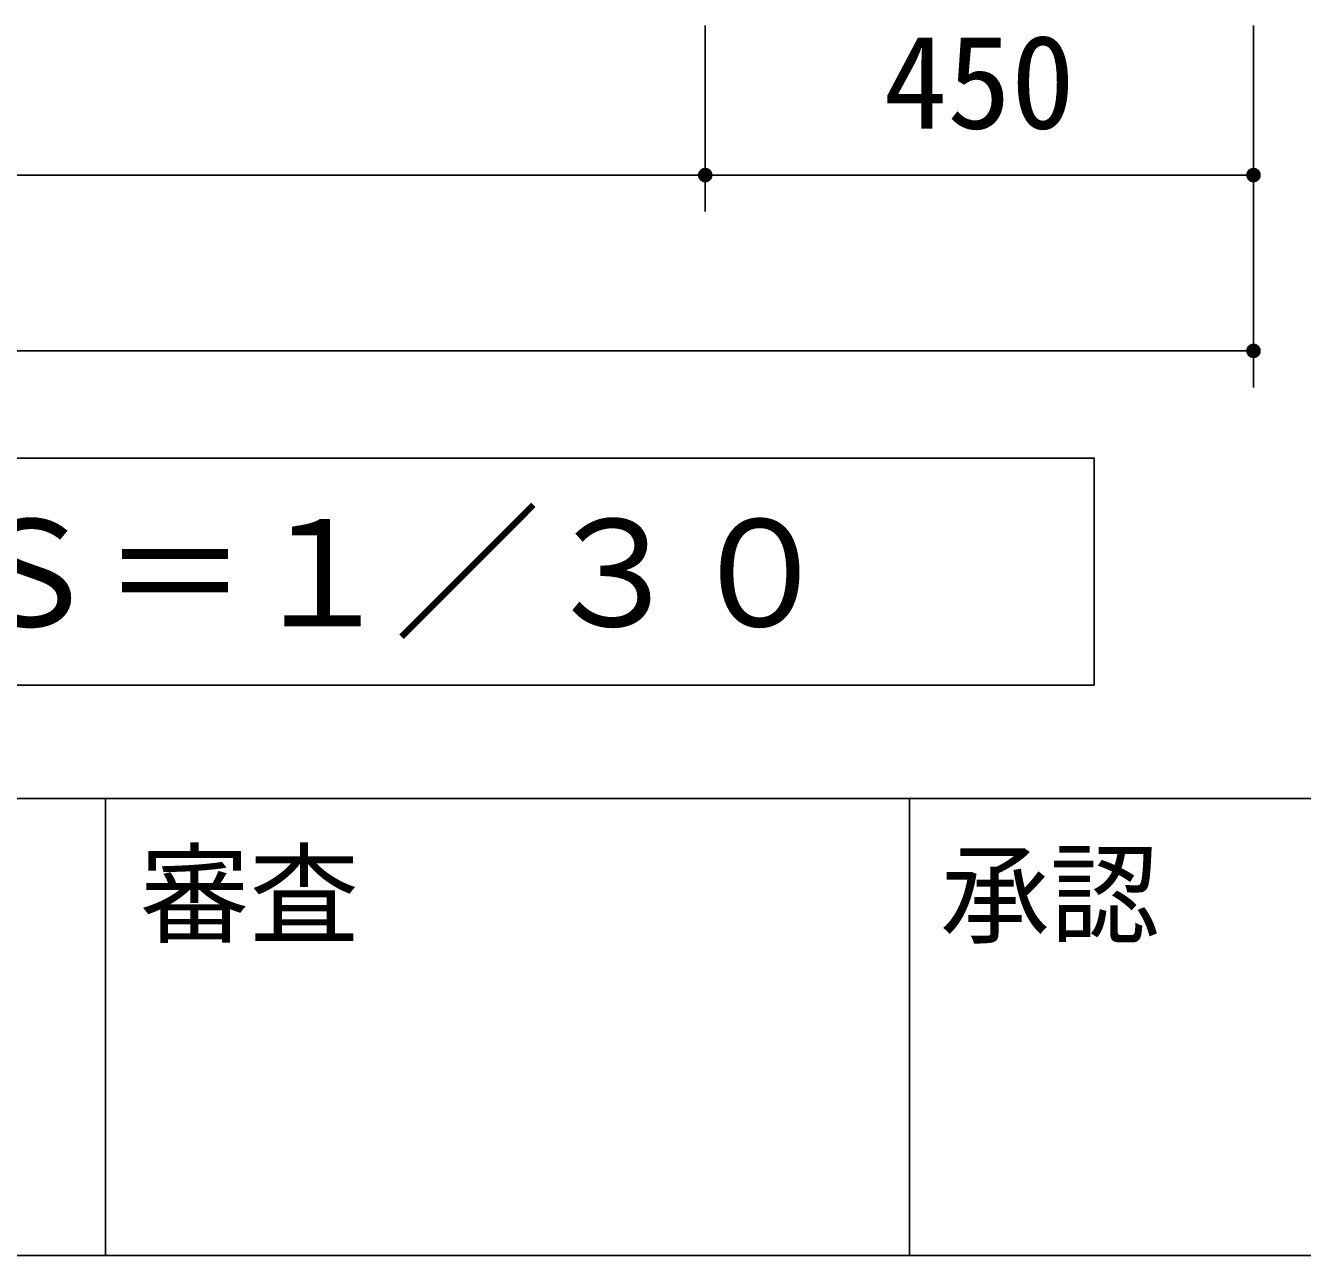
# Model space of a CAD drawing. Units: millimetres, scale not verified. Extents: x -11715 to 8910, y -9164 to 6308.
# Drawn here: x 1494 to 2543, y -5432 to -4422 of the extents above; entities that cross this region are included whole.
import ezdxf
from ezdxf.enums import TextEntityAlignment as Align

# ---------------------------------------------------------------- set-up
doc = ezdxf.new("R2010")
doc.units = ezdxf.units.MM
doc.header["$LTSCALE"] = 30
for name, color, linetype, lineweight in [('0-0_製作', 5, 'Continuous', 25), ('0-1_機器', 2, 'Continuous', 25), ('1-0_Axis_waku', 7, 'Continuous', 25)]:
    doc.layers.add(name, color=color, linetype=linetype, lineweight=lineweight)
doc.styles.add('ＭＳ ゴシック', font='')
doc.styles.get('ＭＳ ゴシック').set_extended_font_data('MS Gothic')

msp = doc.modelspace()

# ---------------------------------------------------------------- linework, layer by layer
at = {"layer": '0-0_製作', "color": 2}
for p, q in [((2052.34, -4574.97), (2052.34, -4422.26)), ((2502.34, -4574.97), (2502.34, -4422.26)), ((552.34, -4544.97), (2052.34, -4544.97)), ((2052.34, -4544.97), (2502.34, -4544.97)), ((2502.34, -4719.21), (2502.34, -4544.97)), ((102.34, -4689.21), (2502.34, -4689.21))]:
    msp.add_line(p, q, dxfattribs=at)
at = {"layer": '0-0_製作'}
for points in [[(2046.34, -4544.97), (2052.34, -4538.97), (2052.34, -4544.97)], [(2046.35, -4544.59), (2052.34, -4538.97), (2046.34, -4544.97)], [(2046.76, -4547.18), (2046.34, -4544.97), (2052.34, -4544.97)], [(2046.53, -4546.46), (2046.34, -4544.97), (2046.76, -4547.18)], [(2046.39, -4545.72), (2046.34, -4544.97), (2046.53, -4546.46)], [(2046.45, -4543.85), (2052.34, -4538.97), (2046.35, -4544.59)], [(2046.63, -4543.12), (2052.34, -4538.97), (2046.45, -4543.85)], [(2046.91, -4542.42), (2052.34, -4538.97), (2046.63, -4543.12)], [(2046.76, -4547.18), (2052.34, -4544.97), (2047.08, -4547.86)], [(2047.27, -4541.76), (2052.34, -4538.97), (2046.91, -4542.42)], [(2047.08, -4547.86), (2052.34, -4544.97), (2047.49, -4548.5)], [(2047.72, -4541.15), (2052.34, -4538.97), (2047.27, -4541.76)], [(2047.49, -4548.5), (2052.34, -4544.97), (2047.97, -4549.08)], [(2048.23, -4540.6), (2052.34, -4538.97), (2047.72, -4541.15)], [(2047.97, -4549.08), (2052.34, -4544.97), (2048.52, -4549.59)], [(2048.23, -4540.6), (2051.59, -4539.02), (2052.34, -4538.97)], [(2048.81, -4540.12), (2051.59, -4539.02), (2048.23, -4540.6)], [(2048.52, -4549.59), (2052.34, -4544.97), (2049.12, -4550.04)], [(2048.81, -4540.12), (2050.85, -4539.16), (2051.59, -4539.02)], [(2049.45, -4539.71), (2050.85, -4539.16), (2048.81, -4540.12)], [(2049.12, -4550.04), (2052.34, -4544.97), (2049.79, -4550.4)], [(2049.45, -4539.71), (2050.13, -4539.39), (2050.85, -4539.16)], [(2049.79, -4550.4), (2052.34, -4544.97), (2050.49, -4550.68)], [(2050.49, -4550.68), (2052.34, -4544.97), (2051.22, -4550.86)], [(2051.22, -4550.86), (2052.34, -4544.97), (2051.96, -4550.96)], [(2051.96, -4550.96), (2052.34, -4544.97), (2052.34, -4550.97)], [(2052.34, -4538.97), (2057.6, -4542.08), (2052.34, -4544.97)], [(2052.34, -4538.97), (2057.19, -4541.44), (2057.6, -4542.08)], [(2052.34, -4538.97), (2056.71, -4540.86), (2057.19, -4541.44)], [(2052.34, -4538.97), (2056.16, -4540.35), (2056.71, -4540.86)], [(2052.34, -4538.97), (2055.55, -4539.9), (2056.16, -4540.35)], [(2052.34, -4538.97), (2054.89, -4539.54), (2055.55, -4539.9)], [(2052.34, -4538.97), (2054.19, -4539.26), (2054.89, -4539.54)], [(2052.34, -4538.97), (2053.46, -4539.08), (2054.19, -4539.26)], [(2052.34, -4538.97), (2052.72, -4538.98), (2053.46, -4539.08)], [(2052.34, -4544.97), (2057.6, -4542.08), (2057.92, -4542.76)], [(2052.34, -4544.97), (2057.92, -4542.76), (2058.15, -4543.48)], [(2052.34, -4544.97), (2058.15, -4543.48), (2058.29, -4544.22)], [(2052.34, -4544.97), (2058.29, -4544.22), (2058.34, -4544.97)], [(2052.34, -4544.97), (2056.96, -4548.79), (2052.34, -4550.97)], [(2052.34, -4544.97), (2057.41, -4548.18), (2056.96, -4548.79)], [(2052.34, -4544.97), (2057.77, -4547.52), (2057.41, -4548.18)], [(2052.34, -4544.97), (2058.05, -4546.82), (2057.77, -4547.52)], [(2052.34, -4544.97), (2058.23, -4546.09), (2058.05, -4546.82)], [(2052.34, -4544.97), (2058.33, -4545.35), (2058.23, -4546.09)], [(2052.34, -4544.97), (2058.34, -4544.97), (2058.33, -4545.35)], [(2496.34, -4544.97), (2502.34, -4538.97), (2502.34, -4544.97)], [(2496.35, -4544.59), (2502.34, -4538.97), (2496.34, -4544.97)], [(2497.08, -4547.86), (2496.34, -4544.97), (2502.34, -4544.97)], [(2496.76, -4547.18), (2496.34, -4544.97), (2497.08, -4547.86)], [(2496.53, -4546.46), (2496.34, -4544.97), (2496.76, -4547.18)], [(2496.39, -4545.72), (2496.34, -4544.97), (2496.53, -4546.46)], [(2496.45, -4543.85), (2502.34, -4538.97), (2496.35, -4544.59)], [(2496.63, -4543.12), (2502.34, -4538.97), (2496.45, -4543.85)], [(2496.91, -4542.42), (2502.34, -4538.97), (2496.63, -4543.12)], [(2497.27, -4541.76), (2502.34, -4538.97), (2496.91, -4542.42)], [(2497.08, -4547.86), (2502.34, -4544.97), (2497.49, -4548.5)], [(2497.27, -4541.76), (2501.59, -4539.02), (2502.34, -4538.97)], [(2497.72, -4541.15), (2501.59, -4539.02), (2497.27, -4541.76)], [(2497.49, -4548.5), (2502.34, -4544.97), (2497.97, -4549.08)], [(2497.72, -4541.15), (2500.85, -4539.16), (2501.59, -4539.02)], [(2498.23, -4540.6), (2500.85, -4539.16), (2497.72, -4541.15)], [(2497.97, -4549.08), (2502.34, -4544.97), (2498.52, -4549.59)], [(2498.23, -4540.6), (2500.13, -4539.39), (2500.85, -4539.16)], [(2498.81, -4540.12), (2500.13, -4539.39), (2498.23, -4540.6)], [(2498.52, -4549.59), (2502.34, -4544.97), (2499.13, -4550.04)], [(2498.81, -4540.12), (2499.45, -4539.71), (2500.13, -4539.39)], [(2499.13, -4550.04), (2502.34, -4544.97), (2499.79, -4550.4)], [(2499.79, -4550.4), (2502.34, -4544.97), (2500.49, -4550.68)], [(2500.49, -4550.68), (2502.34, -4544.97), (2501.22, -4550.86)], [(2501.22, -4550.86), (2502.34, -4544.97), (2501.96, -4550.96)], [(2501.96, -4550.96), (2502.34, -4544.97), (2502.34, -4550.97)], [(2502.34, -4538.97), (2507.19, -4541.44), (2502.34, -4544.97)], [(2502.34, -4538.97), (2506.71, -4540.86), (2507.19, -4541.44)], [(2502.34, -4538.97), (2506.16, -4540.35), (2506.71, -4540.86)], [(2502.34, -4538.97), (2505.56, -4539.9), (2506.16, -4540.35)], [(2502.34, -4538.97), (2504.89, -4539.54), (2505.56, -4539.9)], [(2502.34, -4538.97), (2504.19, -4539.26), (2504.89, -4539.54)], [(2502.34, -4538.97), (2503.46, -4539.08), (2504.19, -4539.26)], [(2502.34, -4538.97), (2502.72, -4538.98), (2503.46, -4539.08)], [(2502.34, -4544.97), (2507.19, -4541.44), (2507.6, -4542.08)], [(2502.34, -4544.97), (2507.6, -4542.08), (2507.92, -4542.76)], [(2502.34, -4544.97), (2507.92, -4542.76), (2508.15, -4543.48)], [(2502.34, -4544.97), (2508.15, -4543.48), (2508.29, -4544.22)], [(2502.34, -4544.97), (2508.29, -4544.22), (2508.34, -4544.97)], [(2502.34, -4544.97), (2507.77, -4547.52), (2502.34, -4550.97)], [(2502.34, -4544.97), (2508.05, -4546.82), (2507.77, -4547.52)], [(2502.34, -4544.97), (2508.23, -4546.09), (2508.05, -4546.82)], [(2502.34, -4544.97), (2508.33, -4545.35), (2508.23, -4546.09)], [(2502.34, -4544.97), (2508.34, -4544.97), (2508.33, -4545.35)], [(2502.34, -4550.97), (2507.77, -4547.52), (2507.41, -4548.18)], [(2502.34, -4550.97), (2507.41, -4548.18), (2503.09, -4550.92)], [(2503.09, -4550.92), (2507.41, -4548.18), (2506.96, -4548.79)], [(2052.34, -4550.97), (2056.96, -4548.79), (2056.45, -4549.34)], [(2052.34, -4550.97), (2056.45, -4549.34), (2053.09, -4550.92)], [(2053.09, -4550.92), (2056.45, -4549.34), (2055.87, -4549.82)], [(2053.09, -4550.92), (2055.87, -4549.82), (2053.83, -4550.78)], [(2053.83, -4550.78), (2055.87, -4549.82), (2055.23, -4550.23)], [(2053.83, -4550.78), (2055.23, -4550.23), (2054.55, -4550.55)], [(2503.09, -4550.92), (2506.96, -4548.79), (2503.83, -4550.78)], [(2503.83, -4550.78), (2506.96, -4548.79), (2506.45, -4549.34)], [(2503.83, -4550.78), (2506.45, -4549.34), (2504.55, -4550.55)], [(2504.55, -4550.55), (2506.45, -4549.34), (2505.87, -4549.82)], [(2504.55, -4550.55), (2505.87, -4549.82), (2505.23, -4550.23)], [(2496.34, -4689.21), (2502.34, -4683.21), (2502.34, -4689.21)], [(2496.35, -4688.83), (2502.34, -4683.21), (2496.34, -4689.21)], [(2496.45, -4688.08), (2502.34, -4683.21), (2496.35, -4688.83)], [(2496.63, -4687.35), (2502.34, -4683.21), (2496.45, -4688.08)], [(2496.91, -4686.65), (2502.34, -4683.21), (2496.63, -4687.35)], [(2497.27, -4685.99), (2502.34, -4683.21), (2496.91, -4686.65)], [(2497.72, -4685.38), (2502.34, -4683.21), (2497.27, -4685.99)], [(2497.72, -4685.38), (2501.59, -4683.25), (2502.34, -4683.21)], [(2498.23, -4684.83), (2501.59, -4683.25), (2497.72, -4685.38)], [(2498.23, -4684.83), (2500.85, -4683.39), (2501.59, -4683.25)], [(2498.81, -4684.35), (2500.85, -4683.39), (2498.23, -4684.83)], [(2498.81, -4684.35), (2500.13, -4683.63), (2500.85, -4683.39)], [(2499.45, -4683.95), (2500.13, -4683.63), (2498.81, -4684.35)], [(2502.34, -4683.21), (2507.6, -4686.31), (2502.34, -4689.21)], [(2502.34, -4683.21), (2507.19, -4685.68), (2507.6, -4686.31)], [(2502.34, -4683.21), (2506.71, -4685.1), (2507.19, -4685.68)], [(2502.34, -4683.21), (2506.16, -4684.58), (2506.71, -4685.1)], [(2502.34, -4683.21), (2505.56, -4684.14), (2506.16, -4684.58)], [(2502.34, -4683.21), (2504.89, -4683.78), (2505.56, -4684.14)], [(2502.34, -4683.21), (2504.19, -4683.5), (2504.89, -4683.78)], [(2502.34, -4683.21), (2503.46, -4683.31), (2504.19, -4683.5)], [(2502.34, -4683.21), (2502.72, -4683.22), (2503.46, -4683.31)], [(2496.76, -4691.41), (2496.34, -4689.21), (2502.34, -4689.21)], [(2496.53, -4690.7), (2496.34, -4689.21), (2496.76, -4691.41)], [(2496.39, -4689.96), (2496.34, -4689.21), (2496.53, -4690.7)], [(2496.76, -4691.41), (2502.34, -4689.21), (2497.08, -4692.1)], [(2497.08, -4692.1), (2502.34, -4689.21), (2497.49, -4692.73)], [(2497.49, -4692.73), (2502.34, -4689.21), (2497.97, -4693.31)], [(2497.97, -4693.31), (2502.34, -4689.21), (2498.52, -4693.83)], [(2498.52, -4693.83), (2502.34, -4689.21), (2499.13, -4694.27)], [(2499.13, -4694.27), (2502.34, -4689.21), (2499.79, -4694.63)], [(2499.79, -4694.63), (2502.34, -4689.21), (2500.49, -4694.91)], [(2500.49, -4694.91), (2502.34, -4689.21), (2501.22, -4695.1)], [(2501.22, -4695.1), (2502.34, -4689.21), (2501.96, -4695.19)], [(2501.96, -4695.19), (2502.34, -4689.21), (2502.34, -4695.21)], [(2502.34, -4689.21), (2507.6, -4686.31), (2507.92, -4687)], [(2502.34, -4689.21), (2507.92, -4687), (2508.15, -4687.71)], [(2502.34, -4689.21), (2508.15, -4687.71), (2508.29, -4688.45)], [(2502.34, -4689.21), (2508.29, -4688.45), (2508.34, -4689.21)], [(2502.34, -4689.21), (2507.41, -4692.42), (2502.34, -4695.21)], [(2502.34, -4689.21), (2507.77, -4691.76), (2507.41, -4692.42)], [(2502.34, -4689.21), (2508.05, -4691.06), (2507.77, -4691.76)], [(2502.34, -4689.21), (2508.23, -4690.33), (2508.05, -4691.06)], [(2502.34, -4689.21), (2508.33, -4689.58), (2508.23, -4690.33)], [(2502.34, -4689.21), (2508.34, -4689.21), (2508.33, -4689.58)], [(2502.34, -4695.21), (2507.41, -4692.42), (2506.96, -4693.03)], [(2502.34, -4695.21), (2506.96, -4693.03), (2503.09, -4695.16)], [(2503.09, -4695.16), (2506.96, -4693.03), (2506.45, -4693.58)], [(2503.09, -4695.16), (2506.45, -4693.58), (2503.83, -4695.02)], [(2503.83, -4695.02), (2506.45, -4693.58), (2505.87, -4694.06)], [(2503.83, -4695.02), (2505.87, -4694.06), (2504.55, -4694.78)], [(2504.55, -4694.78), (2505.87, -4694.06), (2505.23, -4694.46)]]:
    msp.add_solid(points, dxfattribs=at)
at = {"layer": '0-1_機器', "color": 3}
msp.add_lwpolyline([(2371.67, -4963.44), (2371.67, -4777.13), (342.34, -4777.13), (342.34, -4963.44)], close=True, dxfattribs=at)
at = {"layer": '1-0_Axis_waku'}
for p, q in [((-7770, -5056.5), (8400, -5056.5)), ((1559.99, -5431.5), (1559.99, -5056.5)), ((2219.99, -5431.5), (2219.99, -5056.5)), ((239.99, -5431.5), (8399.99, -5431.5))]:
    msp.add_line(p, q, dxfattribs=at)

# ---------------------------------------------------------------- texts
at = {"layer": '0-0_製作', "color": 4, "style": 'ＭＳ ゴシック'}
msp.add_text('450', height=76.98, dxfattribs=at).set_placement((2198.59, -4529.97), align=Align.BOTTOM_LEFT)
at = {"layer": '0-1_機器', "color": 4, "style": 'ＭＳ ゴシック'}
msp.add_text('Ｓ＝１／３０', height=87.98, dxfattribs=at).set_placement((1437.14, -4941.73), align=Align.BOTTOM_LEFT)
at = {"layer": '1-0_Axis_waku', "style": 'ＭＳ ゴシック'}
for s, p in [('審査', (1588.26, -5187.88)), ('承認', (2245.21, -5187.88))]:
    msp.add_text(s, height=65.98, dxfattribs=at).set_placement(p, align=Align.BOTTOM_LEFT)

doc.saveas('drawing.dxf')
